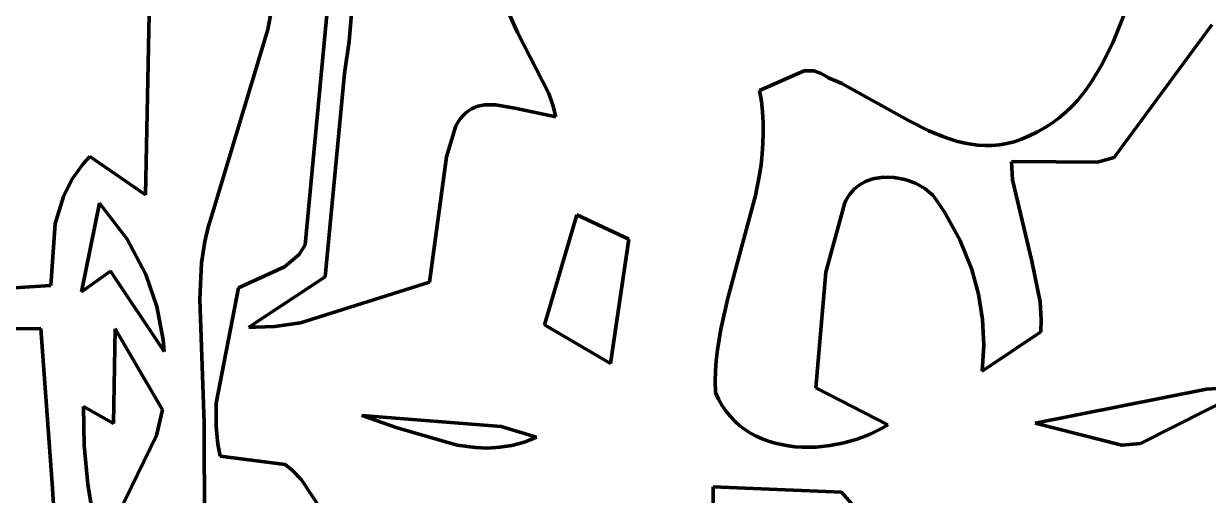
# Model space of a CAD drawing. Header units: millimetres. Extents: x 0 to 12.5, y 0 to 14.6.
# Drawn here: x 5.215 to 6.312, y 12.892 to 13.329 of the extents above; entities that cross this region are included whole.
import ezdxf

# ---------------------------------------------------------------- set-up
doc = ezdxf.new("R2010")
doc.units = ezdxf.units.MM
doc.layers.add('color#131313ff', color=7, linetype='CONTINUOUS', lineweight=100)
doc.layers.add('color#fcfcfcff', color=7, linetype='CONTINUOUS', lineweight=100)

msp = doc.modelspace()

# ---------------------------------------------------------------- linework, layer by layer
at = {"layer": 'color#131313ff'}
for p, q in [((5.4755, 13.1238), (5.5053, 13.4417)), ((5.5261, 13.4265), (5.5162, 13.3125)), ((6.2569, 13.3933), (6.2239, 13.311)), ((5.4475, 13.3599), (5.4408, 13.3232)), ((5.6721, 13.3204), (5.663, 13.3411)), ((5.3275, 13.1701), (5.3308, 13.3376)), ((5.4408, 13.3232), (5.3896, 13.153)), ((5.7011, 13.2638), (5.6721, 13.3204)), ((6.2345, 13.2173), (6.3157, 13.3275)), ((5.5162, 13.3125), (5.5118, 13.2825)), ((6.2239, 13.311), (6.2133, 13.2896)), ((5.938, 13.2849), (5.8965, 13.2668)), ((5.947, 13.2848), (5.938, 13.2849)), ((5.9537, 13.2826), (5.947, 13.2848)), ((6.2133, 13.2896), (6.2052, 13.2762)), ((5.5118, 13.2825), (5.4939, 13.094)), ((5.9581, 13.2801), (5.9537, 13.2826)), ((5.9604, 13.2784), (5.9581, 13.2801)), ((5.9727, 13.2731), (5.9604, 13.2784)), ((6.2052, 13.2762), (6.2008, 13.2697)), ((5.705, 13.2531), (5.7011, 13.2638)), ((5.8965, 13.2668), (5.8982, 13.2569)), ((6.0346, 13.2389), (5.9727, 13.2731)), ((6.1962, 13.2635), (6.1912, 13.2576)), ((6.2008, 13.2697), (6.1962, 13.2635)), ((5.6325, 13.2511), (5.6355, 13.2521)), ((5.6355, 13.2521), (5.6418, 13.2533)), ((5.6418, 13.2533), (5.6519, 13.2535)), ((5.6519, 13.2535), (5.6696, 13.2505)), ((5.7078, 13.2422), (5.705, 13.2531)), ((5.8982, 13.2569), (5.8993, 13.2469)), ((6.1859, 13.2519), (6.1803, 13.2465)), ((6.1912, 13.2576), (6.1859, 13.2519)), ((5.6173, 13.2376), (5.6194, 13.2408)), ((5.6194, 13.2408), (5.6218, 13.2436)), ((5.6218, 13.2436), (5.6242, 13.246)), ((5.6242, 13.246), (5.6269, 13.248)), ((5.6269, 13.248), (5.6296, 13.2497)), ((5.6296, 13.2497), (5.6325, 13.2511)), ((5.6696, 13.2505), (5.7078, 13.2422)), ((5.8993, 13.2469), (5.8999, 13.2371)), ((6.1743, 13.2414), (6.168, 13.2367)), ((6.1803, 13.2465), (6.1743, 13.2414)), ((5.6064, 13.2051), (5.6152, 13.234)), ((5.6152, 13.234), (5.6173, 13.2376)), ((5.8999, 13.2371), (5.9, 13.2273)), ((6.0535, 13.2294), (6.0346, 13.2389)), ((6.1612, 13.2323), (6.154, 13.2283)), ((6.168, 13.2367), (6.1612, 13.2323)), ((5.9, 13.2273), (5.8997, 13.2176)), ((6.0663, 13.224), (6.0535, 13.2294)), ((6.0727, 13.2218), (6.0663, 13.224)), ((6.0792, 13.2198), (6.0727, 13.2218)), ((6.0857, 13.2182), (6.0792, 13.2198)), ((6.1325, 13.2193), (6.1257, 13.2176)), ((6.1394, 13.2216), (6.1325, 13.2193)), ((6.1463, 13.2246), (6.1394, 13.2216)), ((6.154, 13.2283), (6.1463, 13.2246)), ((5.899, 13.2079), (5.8979, 13.1982)), ((5.8997, 13.2176), (5.899, 13.2079)), ((6.0923, 13.2169), (6.0857, 13.2182)), ((6.0988, 13.2161), (6.0923, 13.2169)), ((6.1055, 13.2157), (6.0988, 13.2161)), ((6.1122, 13.2158), (6.1055, 13.2157)), ((6.1189, 13.2164), (6.1122, 13.2158)), ((6.1257, 13.2176), (6.1189, 13.2164)), ((6.2251, 13.2046), (6.2345, 13.2173)), ((5.2593, 13.1841), (5.2696, 13.1988)), ((5.2696, 13.1988), (5.2757, 13.2057)), ((5.2757, 13.2057), (5.3275, 13.1701)), ((5.5908, 13.0891), (5.6064, 13.2051)), ((5.8979, 13.1982), (5.8965, 13.1886)), ((6.13, 13.2006), (6.1332, 13.2009)), ((6.131, 13.1839), (6.13, 13.2006)), ((6.1332, 13.2009), (6.2096, 13.2002)), ((6.2096, 13.2002), (6.2251, 13.2046)), ((5.8965, 13.1886), (5.8928, 13.1695)), ((6.0014, 13.1848), (6.0112, 13.1864)), ((6.0112, 13.1864), (6.0213, 13.1862)), ((6.0213, 13.1862), (6.0313, 13.1843)), ((5.2514, 13.1684), (5.2593, 13.1841)), ((5.9802, 13.1708), (5.9846, 13.1757)), ((5.9846, 13.1757), (5.9897, 13.1796)), ((5.9897, 13.1796), (5.9953, 13.1827)), ((5.9953, 13.1827), (6.0014, 13.1848)), ((6.0313, 13.1843), (6.041, 13.1808)), ((6.041, 13.1808), (6.0498, 13.1758)), ((6.0498, 13.1758), (6.0573, 13.1694)), ((6.149, 13.1086), (6.131, 13.1839)), ((5.2437, 13.1434), (5.2514, 13.1684)), ((5.8928, 13.1695), (5.867, 13.0744)), ((5.9752, 13.1616), (5.9766, 13.1649)), ((5.9766, 13.1649), (5.9783, 13.168)), ((5.9783, 13.168), (5.9802, 13.1708)), ((6.0573, 13.1694), (6.0677, 13.1546)), ((5.2849, 13.1624), (5.2682, 13.0801)), ((5.3106, 13.1288), (5.2849, 13.1624)), ((5.3896, 13.153), (5.3854, 13.14)), ((5.958, 13.0983), (5.9752, 13.1616)), ((6.0677, 13.1546), (6.0822, 13.1284)), ((5.2396, 13.0859), (5.2437, 13.1434)), ((5.7272, 13.1516), (5.6972, 13.0495)), ((5.7753, 13.129), (5.7272, 13.1516)), ((5.3854, 13.14), (5.3823, 13.1269)), ((5.3278, 13.0963), (5.3106, 13.1288)), ((5.3823, 13.1269), (5.3793, 13.107)), ((5.4699, 13.1148), (5.4755, 13.1238)), ((5.7583, 13.0137), (5.7753, 13.129)), ((6.0822, 13.1284), (6.0933, 13.1008)), ((5.4563, 13.1034), (5.4699, 13.1148)), ((5.2682, 13.0801), (5.295, 13.0993)), ((5.295, 13.0993), (5.3448, 13.0248)), ((5.3793, 13.107), (5.3779, 13.0734)), ((5.4137, 13.0837), (5.4563, 13.1034)), ((5.9486, 12.9911), (5.958, 13.0983)), ((6.0933, 13.1008), (6.0995, 13.0779)), ((6.1566, 13.0708), (6.149, 13.1086)), ((5.3381, 13.0666), (5.3278, 13.0963)), ((5.4939, 13.094), (5.4232, 13.0475)), ((5.471, 13.0513), (5.5908, 13.0891)), ((5.111, 13.0779), (5.2396, 13.0859)), ((5.393, 12.9769), (5.4137, 13.0837)), ((6.0995, 13.0779), (6.1032, 13.0544)), ((5.3439, 13.0355), (5.3381, 13.0666)), ((5.3779, 13.0734), (5.3818, 12.9584)), ((5.867, 13.0744), (5.8606, 13.0456)), ((6.1576, 13.0542), (6.1566, 13.0708)), ((6.1032, 13.0544), (6.1044, 13.0305)), ((6.1572, 13.043), (6.1576, 13.0542)), ((5.2305, 13.046), (3.9444, 13.0458)), ((5.2408, 12.9026), (5.2305, 13.046)), ((5.2992, 13.0458), (5.2977, 12.9581)), ((5.3432, 12.9708), (5.2992, 13.0458)), ((5.4232, 13.0475), (5.4293, 13.0474)), ((5.4293, 13.0474), (5.4474, 13.048)), ((5.4474, 13.048), (5.471, 13.0513)), ((5.6972, 13.0495), (5.7583, 13.0137)), ((5.8606, 13.0456), (5.8575, 13.0263)), ((6.1029, 13.0065), (6.1572, 13.043)), ((5.3448, 13.0248), (5.3439, 13.0355)), ((5.8575, 13.0263), (5.8564, 13.0165)), ((6.1044, 13.0305), (6.1029, 13.0065)), ((5.8564, 13.0165), (5.8558, 13.0067)), ((5.8558, 13.0067), (5.8555, 12.9969)), ((5.8555, 12.9969), (5.8557, 12.9869)), ((6.0154, 12.9568), (5.9486, 12.9911)), ((6.3107, 12.9899), (6.1521, 12.9584)), ((6.2496, 12.9395), (6.3529, 12.992)), ((6.3458, 12.992), (6.3107, 12.9899)), ((5.8557, 12.9869), (5.8585, 12.9807)), ((5.8585, 12.9807), (5.8617, 12.975)), ((5.2977, 12.9581), (5.27, 12.9739)), ((5.27, 12.9739), (5.2706, 12.9377)), ((5.3376, 12.9471), (5.3432, 12.9708)), ((5.3928, 12.9552), (5.393, 12.9769)), ((5.8617, 12.975), (5.8653, 12.9697)), ((5.8653, 12.9697), (5.8692, 12.9648)), ((5.3818, 12.9584), (5.3827, 12.5595)), ((5.3945, 12.9389), (5.3928, 12.9552)), ((5.528, 12.9655), (5.5607, 12.9541)), ((5.6571, 12.9553), (5.528, 12.9655)), ((5.6897, 12.9453), (5.6571, 12.9553)), ((5.8692, 12.9648), (5.8735, 12.9603)), ((5.8735, 12.9603), (5.8781, 12.9562)), ((5.8781, 12.9562), (5.883, 12.9526)), ((6.0102, 12.9537), (6.0154, 12.9568)), ((6.1521, 12.9584), (6.2322, 12.9381)), ((5.2964, 12.8628), (5.3376, 12.9471)), ((5.5607, 12.9541), (5.6163, 12.938)), ((5.6841, 12.9429), (5.6897, 12.9453)), ((5.883, 12.9526), (5.8881, 12.9493)), ((5.8881, 12.9493), (5.8935, 12.9464)), ((5.8935, 12.9464), (5.8991, 12.9439)), ((5.9871, 12.9436), (5.999, 12.9482)), ((5.999, 12.9482), (6.0102, 12.9537)), ((5.2706, 12.9377), (5.274, 12.9018)), ((5.3966, 12.9279), (5.3945, 12.9389)), ((5.6163, 12.938), (5.6332, 12.9358)), ((5.6332, 12.9358), (5.6445, 12.9354)), ((5.6445, 12.9354), (5.6558, 12.9361)), ((5.6558, 12.9361), (5.6671, 12.9378)), ((5.6671, 12.9378), (5.6728, 12.9392)), ((5.6728, 12.9392), (5.6784, 12.9409)), ((5.6784, 12.9409), (5.6841, 12.9429)), ((5.8991, 12.9439), (5.9049, 12.9417)), ((5.9049, 12.9417), (5.9109, 12.9399)), ((5.9109, 12.9399), (5.917, 12.9385)), ((5.917, 12.9385), (5.9232, 12.9374)), ((5.9232, 12.9374), (5.9296, 12.9366)), ((5.9296, 12.9366), (5.936, 12.9362)), ((5.936, 12.9362), (5.9424, 12.9361)), ((5.9424, 12.9361), (5.9489, 12.9363)), ((5.9489, 12.9363), (5.9619, 12.9376)), ((5.9619, 12.9376), (5.9747, 12.9401)), ((5.9747, 12.9401), (5.9871, 12.9436)), ((6.2322, 12.9381), (6.2496, 12.9395)), ((5.4569, 12.92), (5.3966, 12.9279)), ((5.4634, 12.9148), (5.4569, 12.92)), ((5.4719, 12.9058), (5.4634, 12.9148)), ((5.2446, 12.8479), (5.2408, 12.9026)), ((5.274, 12.9018), (5.2784, 12.8751)), ((5.5069, 12.8533), (5.4719, 12.9058)), ((5.9726, 12.8946), (5.8534, 12.8993)), ((5.8534, 12.8993), (5.8534, 12.7362)), ((5.9926, 12.8715), (5.9726, 12.8946))]:
    msp.add_line(p, q, dxfattribs=at)
at = {"layer": 'color#fcfcfcff'}
for p, q in [((5.5053, 13.4417), (5.4755, 13.1238)), ((5.5162, 13.3125), (5.5261, 13.4265)), ((6.2239, 13.311), (6.2569, 13.3933)), ((5.4408, 13.3232), (5.4475, 13.3599)), ((5.663, 13.3411), (5.6721, 13.3204)), ((5.3308, 13.3376), (5.3275, 13.1701)), ((5.3896, 13.153), (5.4408, 13.3232)), ((5.6721, 13.3204), (5.7011, 13.2638)), ((6.3157, 13.3275), (6.2345, 13.2173)), ((5.5118, 13.2825), (5.5162, 13.3125)), ((6.2133, 13.2896), (6.2239, 13.311)), ((5.8965, 13.2668), (5.938, 13.2849)), ((5.938, 13.2849), (5.947, 13.2848)), ((5.947, 13.2848), (5.9537, 13.2826)), ((6.2052, 13.2762), (6.2133, 13.2896)), ((5.4939, 13.094), (5.5118, 13.2825)), ((5.9537, 13.2826), (5.9581, 13.2801)), ((5.9581, 13.2801), (5.9604, 13.2784)), ((5.9604, 13.2784), (5.9727, 13.2731)), ((6.2008, 13.2697), (6.2052, 13.2762)), ((5.7011, 13.2638), (5.705, 13.2531)), ((5.8982, 13.2569), (5.8965, 13.2668)), ((5.9727, 13.2731), (6.0346, 13.2389)), ((6.1912, 13.2576), (6.1962, 13.2635)), ((6.1962, 13.2635), (6.2008, 13.2697)), ((5.6355, 13.2521), (5.6325, 13.2511)), ((5.6418, 13.2533), (5.6355, 13.2521)), ((5.6519, 13.2535), (5.6418, 13.2533)), ((5.6696, 13.2505), (5.6519, 13.2535)), ((5.705, 13.2531), (5.7078, 13.2422)), ((5.8993, 13.2469), (5.8982, 13.2569)), ((6.1803, 13.2465), (6.1859, 13.2519)), ((6.1859, 13.2519), (6.1912, 13.2576)), ((5.6194, 13.2408), (5.6173, 13.2376)), ((5.6218, 13.2436), (5.6194, 13.2408)), ((5.6242, 13.246), (5.6218, 13.2436)), ((5.6269, 13.248), (5.6242, 13.246)), ((5.6296, 13.2497), (5.6269, 13.248)), ((5.6325, 13.2511), (5.6296, 13.2497)), ((5.7078, 13.2422), (5.6696, 13.2505)), ((5.8999, 13.2371), (5.8993, 13.2469)), ((6.168, 13.2367), (6.1743, 13.2414)), ((6.1743, 13.2414), (6.1803, 13.2465)), ((5.6152, 13.234), (5.6064, 13.2051)), ((5.6173, 13.2376), (5.6152, 13.234)), ((5.9, 13.2273), (5.8999, 13.2371)), ((6.0346, 13.2389), (6.0535, 13.2294)), ((6.154, 13.2283), (6.1612, 13.2323)), ((6.1612, 13.2323), (6.168, 13.2367)), ((5.8997, 13.2176), (5.9, 13.2273)), ((6.0535, 13.2294), (6.0663, 13.224)), ((6.0663, 13.224), (6.0727, 13.2218)), ((6.0727, 13.2218), (6.0792, 13.2198)), ((6.0792, 13.2198), (6.0857, 13.2182)), ((6.1257, 13.2176), (6.1325, 13.2193)), ((6.1325, 13.2193), (6.1394, 13.2216)), ((6.1394, 13.2216), (6.1463, 13.2246)), ((6.1463, 13.2246), (6.154, 13.2283)), ((5.8979, 13.1982), (5.899, 13.2079)), ((5.899, 13.2079), (5.8997, 13.2176)), ((6.0857, 13.2182), (6.0923, 13.2169)), ((6.0923, 13.2169), (6.0988, 13.2161)), ((6.0988, 13.2161), (6.1055, 13.2157)), ((6.1055, 13.2157), (6.1122, 13.2158)), ((6.1122, 13.2158), (6.1189, 13.2164)), ((6.1189, 13.2164), (6.1257, 13.2176)), ((6.2345, 13.2173), (6.2251, 13.2046)), ((5.2696, 13.1988), (5.2593, 13.1841)), ((5.2757, 13.2057), (5.2696, 13.1988)), ((5.3275, 13.1701), (5.2757, 13.2057)), ((5.6064, 13.2051), (5.5908, 13.0891)), ((5.8965, 13.1886), (5.8979, 13.1982)), ((6.1332, 13.2009), (6.13, 13.2006)), ((6.13, 13.2006), (6.131, 13.1839)), ((6.2096, 13.2002), (6.1332, 13.2009)), ((6.2251, 13.2046), (6.2096, 13.2002)), ((5.8928, 13.1695), (5.8965, 13.1886)), ((6.0112, 13.1864), (6.0014, 13.1848)), ((6.0213, 13.1862), (6.0112, 13.1864)), ((6.0313, 13.1843), (6.0213, 13.1862)), ((5.2593, 13.1841), (5.2514, 13.1684)), ((5.9846, 13.1757), (5.9802, 13.1708)), ((5.9897, 13.1796), (5.9846, 13.1757)), ((5.9953, 13.1827), (5.9897, 13.1796)), ((6.0014, 13.1848), (5.9953, 13.1827)), ((6.041, 13.1808), (6.0313, 13.1843)), ((6.0498, 13.1758), (6.041, 13.1808)), ((6.0573, 13.1694), (6.0498, 13.1758)), ((6.131, 13.1839), (6.149, 13.1086)), ((5.2514, 13.1684), (5.2437, 13.1434)), ((5.867, 13.0744), (5.8928, 13.1695)), ((5.9766, 13.1649), (5.9752, 13.1616)), ((5.9783, 13.168), (5.9766, 13.1649)), ((5.9802, 13.1708), (5.9783, 13.168)), ((6.0677, 13.1546), (6.0573, 13.1694)), ((5.2682, 13.0801), (5.2849, 13.1624)), ((5.2849, 13.1624), (5.3106, 13.1288)), ((5.3854, 13.14), (5.3896, 13.153)), ((5.9752, 13.1616), (5.958, 13.0983)), ((6.0822, 13.1284), (6.0677, 13.1546)), ((5.2437, 13.1434), (5.2396, 13.0859)), ((5.6972, 13.0495), (5.7272, 13.1516)), ((5.7272, 13.1516), (5.7753, 13.129)), ((5.3823, 13.1269), (5.3854, 13.14)), ((5.3106, 13.1288), (5.3278, 13.0963)), ((5.3793, 13.107), (5.3823, 13.1269)), ((5.4755, 13.1238), (5.4699, 13.1148)), ((5.7753, 13.129), (5.7583, 13.0137)), ((6.0933, 13.1008), (6.0822, 13.1284)), ((5.4699, 13.1148), (5.4563, 13.1034)), ((5.295, 13.0993), (5.2682, 13.0801)), ((5.3448, 13.0248), (5.295, 13.0993)), ((5.3779, 13.0734), (5.3793, 13.107)), ((5.4563, 13.1034), (5.4137, 13.0837)), ((5.958, 13.0983), (5.9486, 12.9911)), ((6.0995, 13.0779), (6.0933, 13.1008)), ((6.149, 13.1086), (6.1566, 13.0708)), ((5.3278, 13.0963), (5.3381, 13.0666)), ((5.4232, 13.0475), (5.4939, 13.094)), ((5.5908, 13.0891), (5.471, 13.0513)), ((5.2396, 13.0859), (5.111, 13.0779)), ((5.4137, 13.0837), (5.393, 12.9769)), ((6.1032, 13.0544), (6.0995, 13.0779)), ((5.3381, 13.0666), (5.3439, 13.0355)), ((5.3818, 12.9584), (5.3779, 13.0734)), ((5.8606, 13.0456), (5.867, 13.0744)), ((6.1566, 13.0708), (6.1576, 13.0542)), ((6.1044, 13.0305), (6.1032, 13.0544)), ((6.1576, 13.0542), (6.1572, 13.043)), ((3.9444, 13.0458), (5.2305, 13.046)), ((5.2305, 13.046), (5.2408, 12.9026)), ((5.2977, 12.9581), (5.2992, 13.0458)), ((5.2992, 13.0458), (5.3432, 12.9708)), ((5.4293, 13.0474), (5.4232, 13.0475)), ((5.4474, 13.048), (5.4293, 13.0474)), ((5.471, 13.0513), (5.4474, 13.048)), ((5.7583, 13.0137), (5.6972, 13.0495)), ((5.8575, 13.0263), (5.8606, 13.0456)), ((6.1572, 13.043), (6.1029, 13.0065)), ((5.3439, 13.0355), (5.3448, 13.0248)), ((5.8564, 13.0165), (5.8575, 13.0263)), ((6.1029, 13.0065), (6.1044, 13.0305)), ((5.8558, 13.0067), (5.8564, 13.0165)), ((5.8555, 12.9969), (5.8558, 13.0067)), ((5.8557, 12.9869), (5.8555, 12.9969)), ((5.9486, 12.9911), (6.0154, 12.9568)), ((6.1521, 12.9584), (6.3107, 12.9899)), ((6.3529, 12.992), (6.2496, 12.9395)), ((6.3107, 12.9899), (6.3458, 12.992)), ((5.8585, 12.9807), (5.8557, 12.9869)), ((5.8617, 12.975), (5.8585, 12.9807)), ((5.2706, 12.9377), (5.27, 12.9739)), ((5.27, 12.9739), (5.2977, 12.9581)), ((5.3432, 12.9708), (5.3376, 12.9471)), ((5.393, 12.9769), (5.3928, 12.9552)), ((5.8653, 12.9697), (5.8617, 12.975)), ((5.8692, 12.9648), (5.8653, 12.9697)), ((5.3827, 12.5595), (5.3818, 12.9584)), ((5.3928, 12.9552), (5.3945, 12.9389)), ((5.528, 12.9655), (5.6571, 12.9553)), ((5.5607, 12.9541), (5.528, 12.9655)), ((5.6571, 12.9553), (5.6897, 12.9453)), ((5.8735, 12.9603), (5.8692, 12.9648)), ((5.8781, 12.9562), (5.8735, 12.9603)), ((5.883, 12.9526), (5.8781, 12.9562)), ((6.0154, 12.9568), (6.0102, 12.9537)), ((6.2322, 12.9381), (6.1521, 12.9584)), ((5.3376, 12.9471), (5.2964, 12.8628)), ((5.6163, 12.938), (5.5607, 12.9541)), ((5.6897, 12.9453), (5.6841, 12.9429)), ((5.8881, 12.9493), (5.883, 12.9526)), ((5.8935, 12.9464), (5.8881, 12.9493)), ((5.8991, 12.9439), (5.8935, 12.9464)), ((5.999, 12.9482), (5.9871, 12.9436)), ((6.0102, 12.9537), (5.999, 12.9482)), ((5.274, 12.9018), (5.2706, 12.9377)), ((5.3945, 12.9389), (5.3966, 12.9279)), ((5.6332, 12.9358), (5.6163, 12.938)), ((5.6445, 12.9354), (5.6332, 12.9358)), ((5.6558, 12.9361), (5.6445, 12.9354)), ((5.6671, 12.9378), (5.6558, 12.9361)), ((5.6728, 12.9392), (5.6671, 12.9378)), ((5.6784, 12.9409), (5.6728, 12.9392)), ((5.6841, 12.9429), (5.6784, 12.9409)), ((5.9049, 12.9417), (5.8991, 12.9439)), ((5.9109, 12.9399), (5.9049, 12.9417)), ((5.917, 12.9385), (5.9109, 12.9399)), ((5.9232, 12.9374), (5.917, 12.9385)), ((5.9296, 12.9366), (5.9232, 12.9374)), ((5.936, 12.9362), (5.9296, 12.9366)), ((5.9424, 12.9361), (5.936, 12.9362)), ((5.9489, 12.9363), (5.9424, 12.9361)), ((5.9619, 12.9376), (5.9489, 12.9363)), ((5.9747, 12.9401), (5.9619, 12.9376)), ((5.9871, 12.9436), (5.9747, 12.9401)), ((6.2496, 12.9395), (6.2322, 12.9381)), ((5.3966, 12.9279), (5.4569, 12.92)), ((5.4569, 12.92), (5.4634, 12.9148)), ((5.4634, 12.9148), (5.4719, 12.9058)), ((5.2408, 12.9026), (5.2446, 12.8479)), ((5.2784, 12.8751), (5.274, 12.9018)), ((5.4719, 12.9058), (5.5069, 12.8533)), ((5.8534, 12.7362), (5.8534, 12.8993)), ((5.8534, 12.8993), (5.9726, 12.8946)), ((5.9726, 12.8946), (5.9926, 12.8715))]:
    msp.add_line(p, q, dxfattribs=at)

doc.saveas('drawing.dxf')
